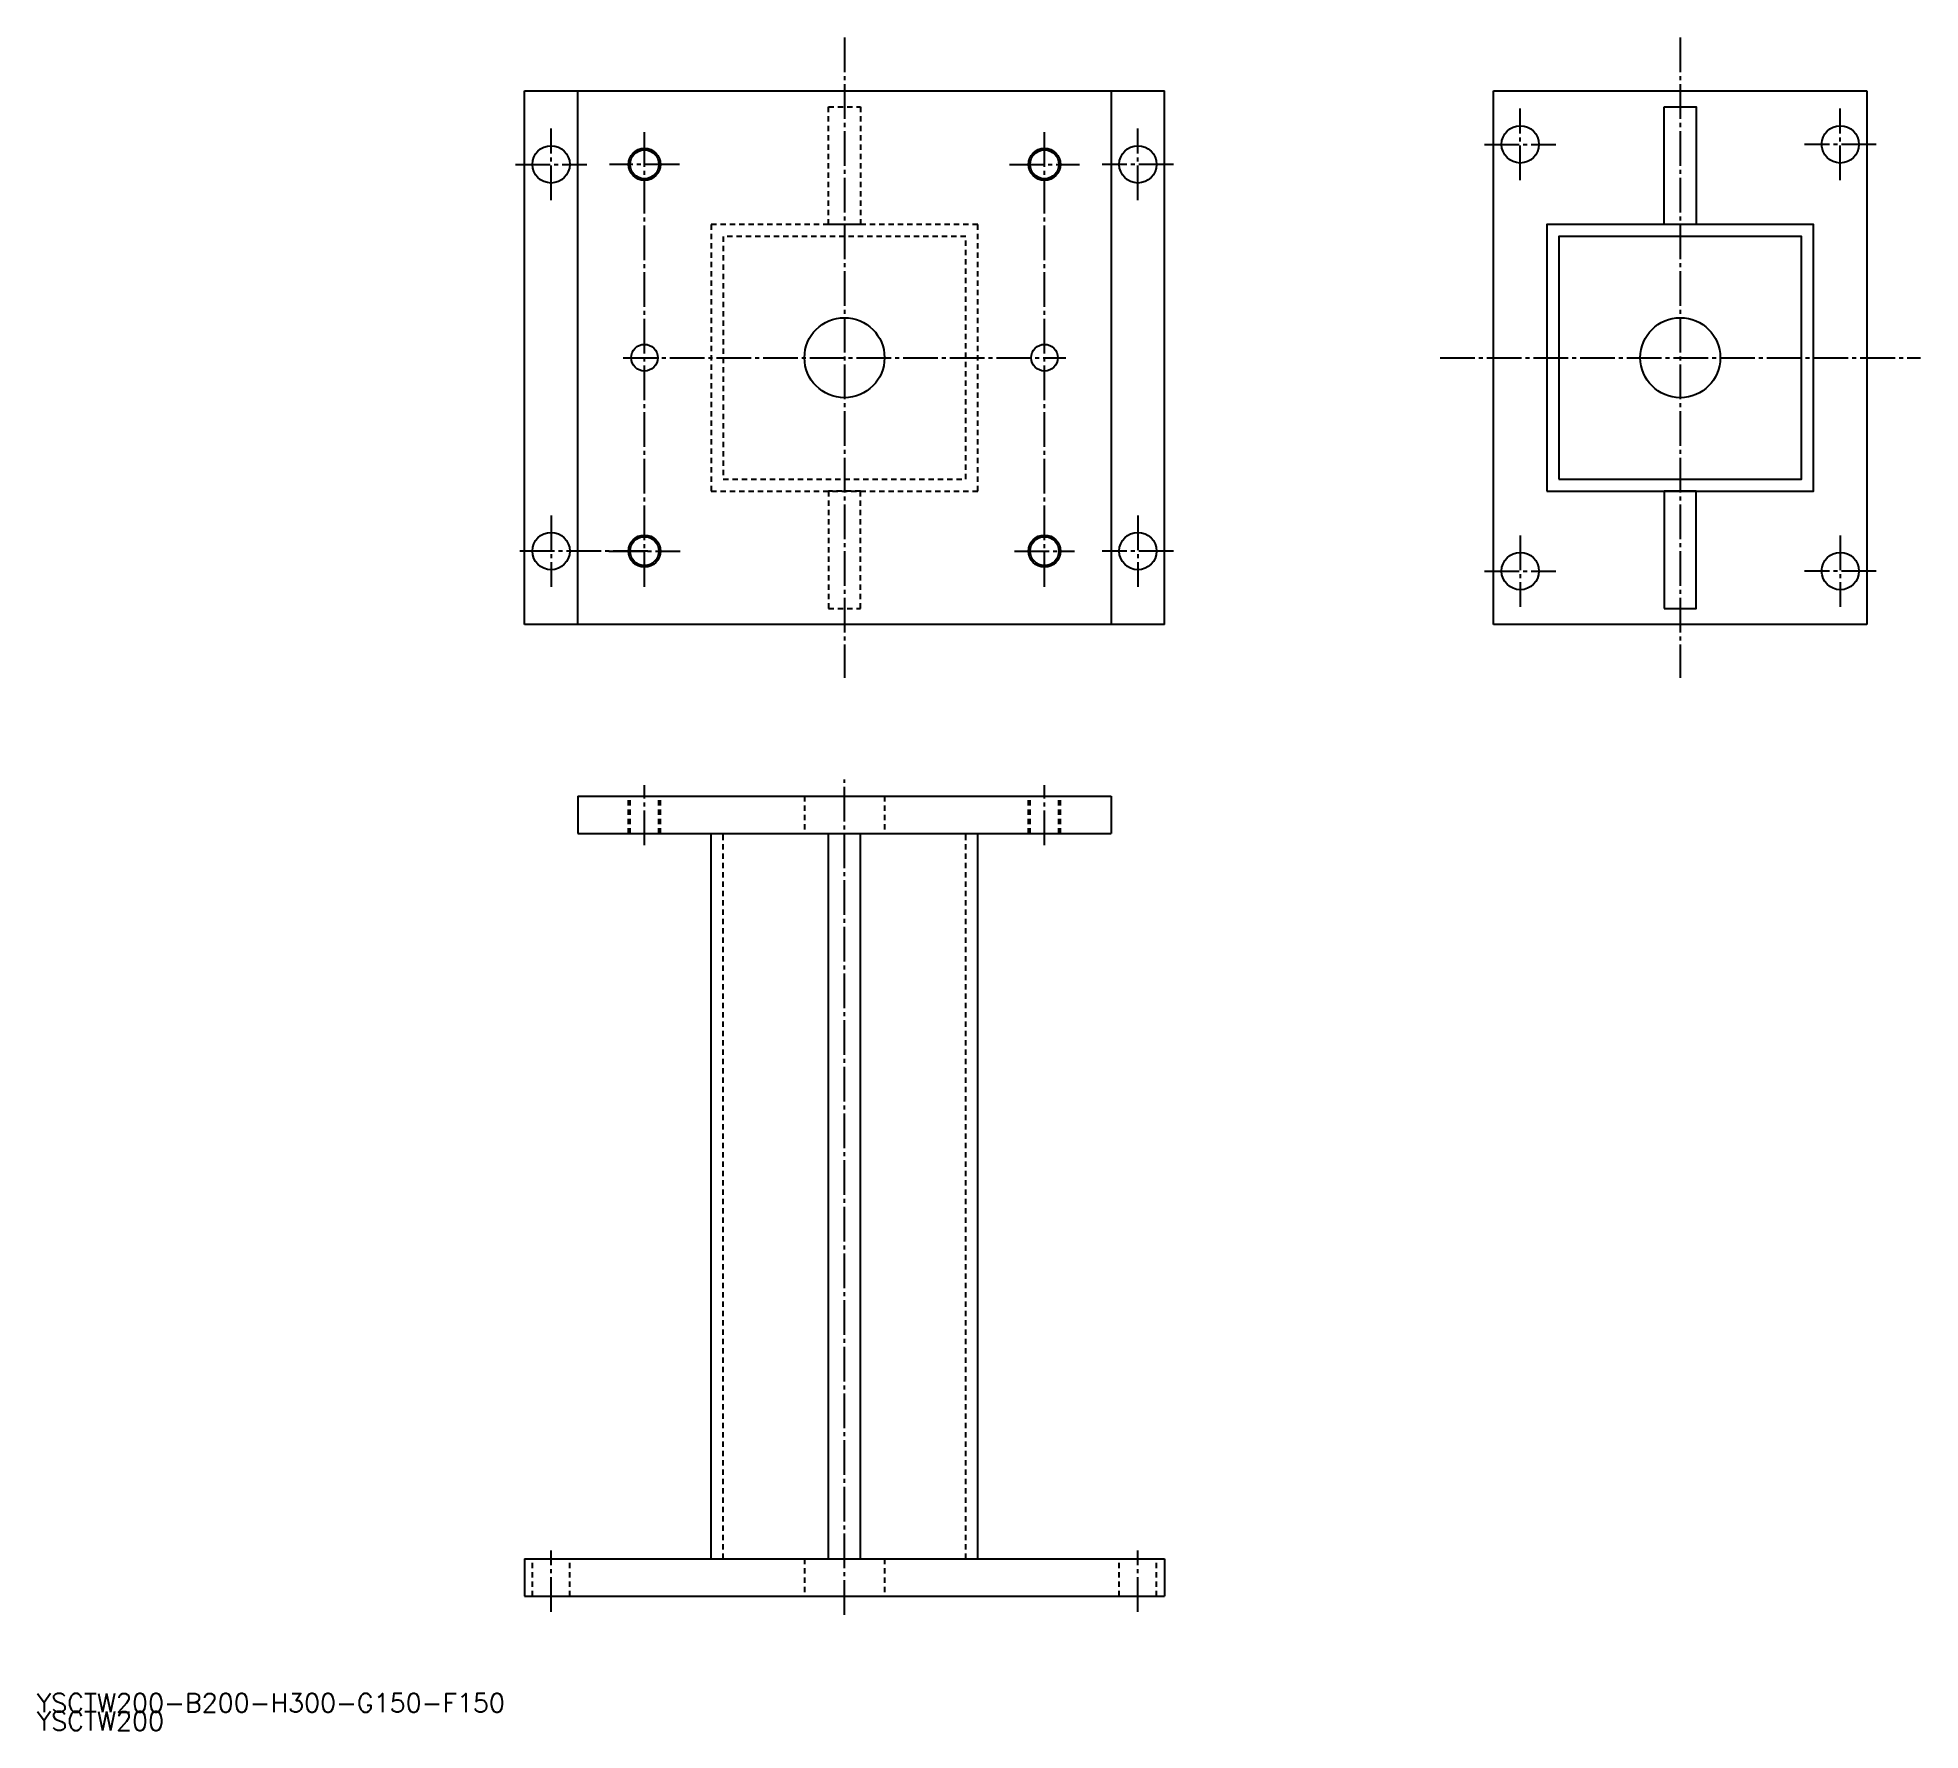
# Model space of a CAD drawing. Extents: x -175 to 531, y -3 to 631.
import ezdxf

# ---------------------------------------------------------------- set-up
doc = ezdxf.new("R2010")
doc.units = 0
doc.linetypes.add('CENTER', pattern=[17.5, 13, -1.5, 1.5, -1.5])
doc.linetypes.add('DASHED', pattern=[3.5, 2, -1.5])
doc.layers.get('0').update_dxf_attribs({"linetype": 'CONTINUOUS'})
doc.layers.add('CENTER', color=1, linetype='CENTER')
doc.styles.get("Standard").update_dxf_attribs({"font": 'txt.shx', "bigfont": '@extfont2.shx'})

msp = doc.modelspace()

# ---------------------------------------------------------------- linework, layer by layer
at = {"color": 7, "linetype": 'CONTINUOUS'}
for p, q in [((8, 611.16), (248, 611.16)), ((8, 411.16), (8, 611.16)), ((28, 411.16), (28, 611.16)), ((228, 611.16), (228, 411.16)), ((248, 411.16), (248, 611.16)), ((371.37, 411.16), (371.37, 611.16)), ((371.37, 611.16), (511.37, 611.16)), ((511.37, 611.16), (511.37, 411.16)), ((78, 511.16), (78, 511.16)), ((248, 411.16), (8, 411.16)), ((511.37, 411.16), (371.37, 411.16)), ((28, 346.76), (228, 346.76)), ((28, 346.76), (28, 332.76)), ((228, 346.76), (228, 332.76)), ((28, 332.76), (228, 332.76)), ((8, 60.76), (248, 60.76)), ((8, 60.76), (8, 46.76)), ((248, 60.76), (248, 46.76)), ((8, 46.76), (248, 46.76))]:
    msp.add_line(p, q, dxfattribs=at)
at = {"color": 3, "linetype": 'DASHED'}
for p, q in [((47, 332.76), (47, 346.76)), ((47.6, 332.76), (47.6, 346.76)), ((58.4, 332.76), (58.4, 346.76)), ((59, 332.76), (59, 346.76)), ((113, 346.76), (113, 332.76)), ((143, 346.76), (143, 332.76)), ((197, 332.76), (197, 346.76)), ((197.6, 332.76), (197.6, 346.76)), ((208.4, 332.76), (208.4, 346.76)), ((209, 332.76), (209, 346.76)), ((82.5, 60.76), (82.5, 332.76)), ((173.5, 60.76), (173.5, 332.76)), ((11, 46.76), (11, 60.76)), ((25, 46.76), (25, 60.76)), ((113, 60.76), (113, 46.76)), ((143, 60.76), (143, 46.76)), ((231, 46.76), (231, 60.76)), ((245, 46.76), (245, 60.76))]:
    msp.add_line(p, q, dxfattribs=at)
at = {"color": 7}
for p, q in [((78, 60.76), (78, 332.76)), ((122, 60.76), (122, 332.76)), ((134, 60.76), (134, 332.76)), ((178, 60.76), (178, 332.76))]:
    msp.add_line(p, q, dxfattribs=at)
at = {"color": 3, "linetype": 'DASHED'}
for points in [[(122, 605.16), (134, 605.16), (134, 561.16), (122, 561.16)], [(78, 461.16), (178, 461.16), (178, 561.16), (78, 561.16)], [(82.5, 465.66), (173.5, 465.66), (173.5, 556.66), (82.5, 556.66)], [(122, 417.16), (134, 417.16), (134, 461.16), (122, 461.16)]]:
    msp.add_lwpolyline(points, close=True, dxfattribs=at)
at = {"color": 7, "linetype": 'CONTINUOUS'}
for points in [[(435.37, 605.16), (447.37, 605.16), (447.37, 561.16), (435.37, 561.16)], [(391.37, 461.16), (491.37, 461.16), (491.37, 561.16), (391.37, 561.16)], [(395.87, 465.66), (486.87, 465.66), (486.87, 556.66), (395.87, 556.66)], [(435.37, 417.16), (447.37, 417.16), (447.37, 461.16), (435.37, 461.16)]]:
    msp.add_lwpolyline(points, close=True, dxfattribs=at)
for centre, radius in [((381.37, 591.16), 7), ((501.37, 591.16), 7), ((18, 583.66), 7), ((53, 583.66), 5.4), ((203, 583.66), 5.4), ((238, 583.66), 7), ((128, 511.16), 15), ((441.37, 511.16), 15), ((18, 438.66), 7), ((238, 438.66), 7), ((53, 438.66), 5.4), ((203, 438.66), 5.4), ((381.37, 431.16), 7), ((501.37, 431.16), 7)]:
    msp.add_circle(centre, radius, dxfattribs=at)
at = {"color": 3, "linetype": 'CONTINUOUS'}
for centre, radius in [((53, 583.66), 6), ((203, 583.66), 6), ((53, 511.16), 5), ((203, 511.16), 5), ((53, 438.66), 6), ((203, 438.66), 6)]:
    msp.add_circle(centre, radius, dxfattribs=at)
at = {"layer": 'CENTER', "color": 1, "linetype": 'CENTER'}
for p, q in [((128, 631.16), (128, 391.16)), ((441.37, 631.16), (441.37, 391.16)), ((381.37, 577.78), (381.37, 604.54)), ((501.37, 577.78), (501.37, 604.54)), ((18, 570.28), (18, 597.04)), ((53, 425.28), (53, 597.04)), ((203, 425.28), (203, 597.04)), ((238, 570.28), (238, 597.04)), ((367.99, 591.16), (394.75, 591.16)), ((514.75, 591.16), (487.99, 591.16)), ((4.62, 583.66), (31.38, 583.66)), ((66.14, 583.66), (39.86, 583.66)), ((189.86, 583.66), (216.14, 583.66)), ((251.38, 583.66), (224.62, 583.66)), ((45, 511.16), (211, 511.16)), ((351.37, 511.16), (531.37, 511.16)), ((18, 452.04), (18, 425.28)), ((238, 452.04), (238, 425.28)), ((54.28, 438.66), (4.89, 438.66)), ((39.62, 438.66), (66.38, 438.66)), ((191.72, 438.66), (214.28, 438.66)), ((191.72, 438.66), (214.28, 438.66)), ((251.38, 438.66), (224.62, 438.66)), ((381.37, 444.54), (381.37, 417.78)), ((501.37, 444.54), (501.37, 417.78)), ((367.99, 431.16), (394.75, 431.16)), ((514.75, 431.16), (487.99, 431.16)), ((128, 39.76), (128, 353)), ((53, 328.37), (53, 350.87)), ((203, 328.37), (203, 350.87)), ((18, 40.94), (18, 63.89)), ((238, 40.94), (238, 63.89))]:
    msp.add_line(p, q, dxfattribs=at)

# ---------------------------------------------------------------- texts
at = {"color": 7, "linetype": 'CONTINUOUS'}
for s, p in [('YSCTW200-B200-H300-G150-F150', (-174.81, 3.34)), ('YSCTW200', (-174.81, -3.49))]:
    msp.add_text(s, height=7, dxfattribs=at).set_placement(p)

doc.saveas('drawing.dxf')
